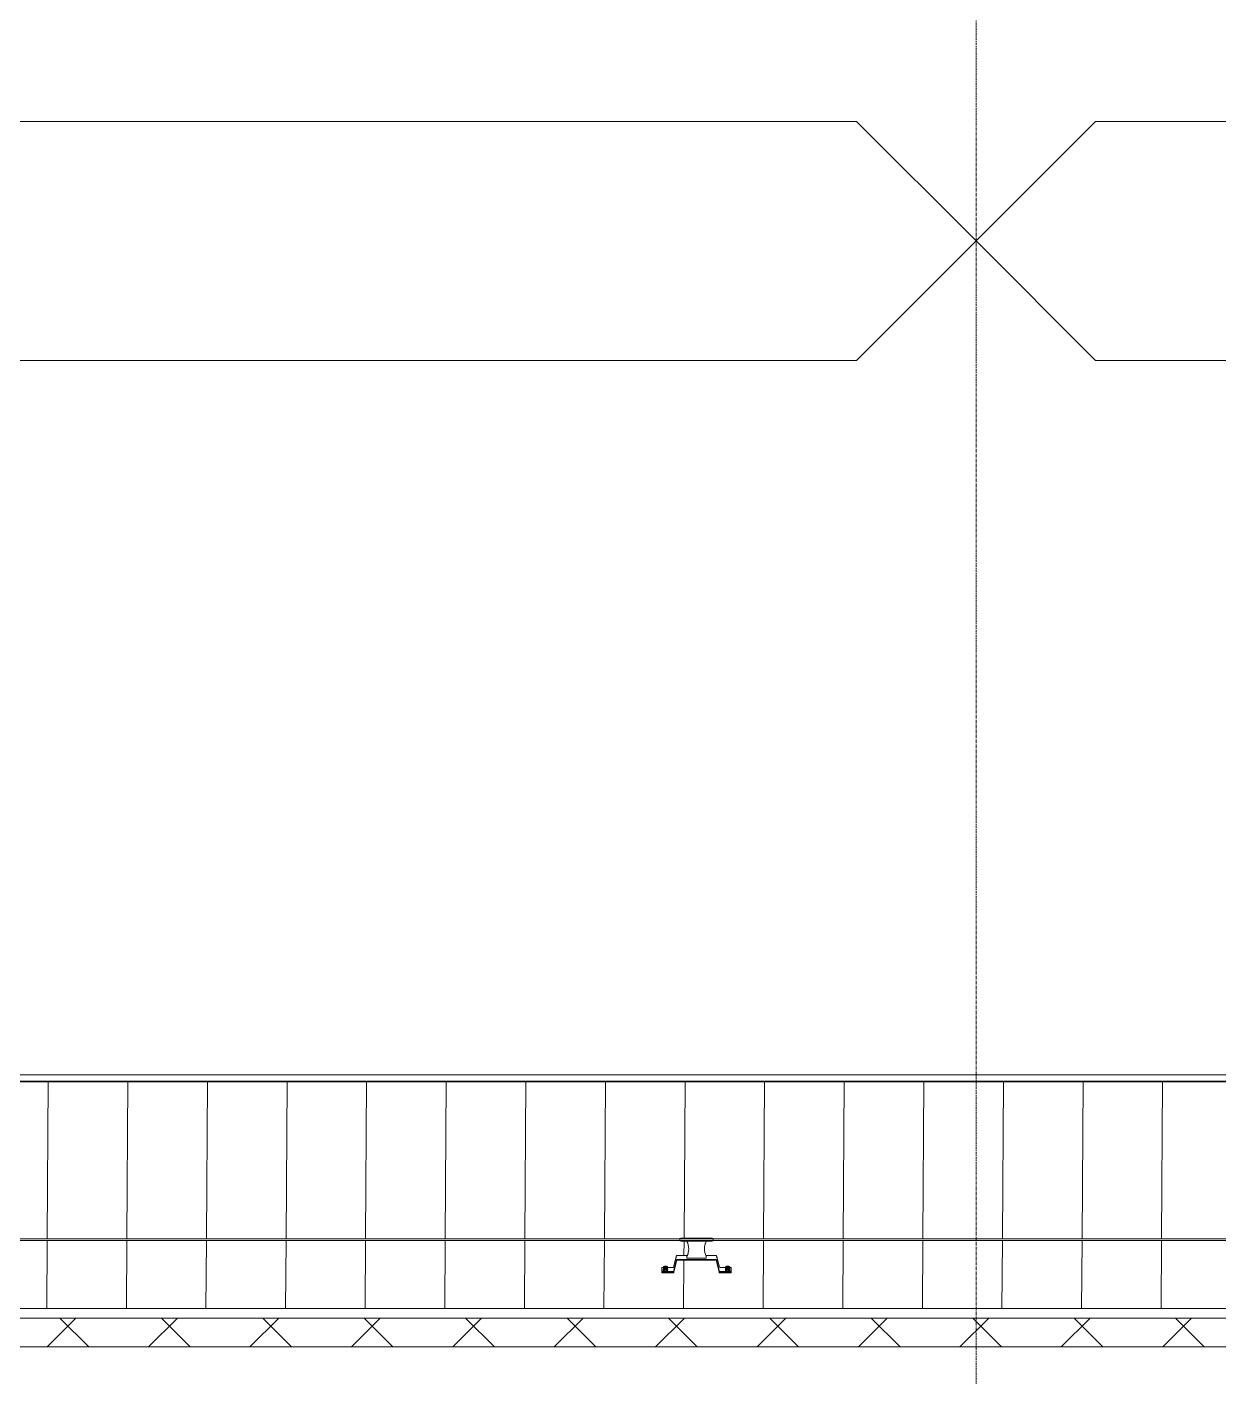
# Model space of a CAD drawing. Header units: millimetres. Extents: x 900982 to 1200730, y -305 to 27743.
# Drawn here: x 966754 to 971740, y 16446 to 22095 of the extents above; entities that cross this region are included whole.
import ezdxf

# ---------------------------------------------------------------- set-up
doc = ezdxf.new("R2010")
doc.units = ezdxf.units.MM
doc.linetypes.add('Grid Line', pattern=[21, 12, -3, 3, -3])
for name, color, linetype, lineweight in [('A-DETL-GENF', 92, 'Continuous', 5), ('A-ROOF', 132, 'Continuous', 5), ('A-ROOF-PATT', 132, 'Continuous', 15), ('Q-SPCQ', 91, 'Continuous', 5), ('S-GRID', 1, 'Continuous', 5)]:
    doc.layers.add(name, color=color, linetype=linetype, lineweight=lineweight)

# ---------------------------------------------------------------- blocks, each defined once
blk = doc.blocks.new('Static Line_Sayfa_Metal Deck_Pan Mount - Up to 15 _ pitch - Max 2 Users-1845519-SECTION - GRIDS 2A')
at = {"layer": 'Q-SPCQ'}
for p, q in [((1010152.4, 17024.9), (917357.6, 17024.9)), ((917357.6, 17016.9), (1010152.4, 17016.9)), ((969488.8, 17027.2), (969484.5, 17026.2)), ((969484.5, 17015.7), (969488.8, 17014.7)), ((969617.9, 17027.4), (969491.1, 17027.4)), ((969491.1, 17014.4), (969617.9, 17014.4)), ((969514.5, 17014.5), (969514.5, 17016.4)), ((969514.5, 17013.3), (969514.5, 17014.5)), ((969594.5, 17014.5), (969514.5, 17014.5)), ((969514.5, 17013.6), (969514.5, 17013.3)), ((969594.5, 17016.4), (969594.5, 17014.5)), ((969594.5, 17014.5), (969594.5, 17013.3)), ((969594.5, 17013.3), (969594.5, 17013.6)), ((969624.5, 17026.2), (969620.2, 17027.2)), ((969620.2, 17014.7), (969624.5, 17015.7)), ((969458.3, 16905.9), (969470.8, 16954.2)), ((969471.7, 16949.8), (969470.7, 16946)), ((969471.7, 16954.9), (969516.2, 16954.9)), ((969514.5, 16951.6), (969514.5, 16951.8)), ((969514.5, 16951.8), (969514.5, 16949.8)), ((969514.5, 16949.6), (969514.5, 16951.6)), ((969592.8, 16954.9), (969637.5, 16954.9)), ((969594.5, 16949.8), (969594.5, 16951.8)), ((969594.5, 16951.8), (969594.5, 16951.6)), ((969594.5, 16951.6), (969594.5, 16949.6)), ((969638.4, 16946.4), (969637.5, 16950.1)), ((969638.5, 16954.2), (969651, 16905.9)), ((969409.5, 16888.6), (969409.6, 16904.3)), ((969419.9, 16897.5), (969415.4, 16896.9)), ((969415.5, 16894.2), (969415.5, 16892.9)), ((969415.5, 16890.3), (969415.5, 16888.9)), ((969415.6, 16905.2), (969415.6, 16903.9)), ((969415.6, 16901.2), (969415.6, 16899.9)), ((969424.6, 16902.3), (969419.7, 16902.1)), ((969419.7, 16902.1), (969419.7, 16901.6)), ((969419.7, 16902.1), (969419.7, 16897.5)), ((969419.7, 16901.6), (969424.6, 16901.3)), ((969419.7, 16901.6), (969419.7, 16897)), ((969419.7, 16896.7), (969424.6, 16896.9)), ((969424.6, 16895.9), (969419.7, 16896.2)), ((969424.6, 16905.1), (969430.6, 16905.1)), ((969429.4, 16902.1), (969424.6, 16902.3)), ((969424.6, 16902.3), (969424.6, 16897.7)), ((969424.6, 16901.3), (969429.4, 16901.6)), ((969424.6, 16896.8), (969424.6, 16901.3)), ((969424.6, 16896.9), (969429.4, 16896.7)), ((969429.4, 16896.2), (969424.6, 16895.9)), ((969433.7, 16896.9), (969429.2, 16897.5)), ((969429.4, 16901.6), (969429.4, 16902.1)), ((969429.4, 16902.1), (969429.4, 16897.5)), ((969429.4, 16901.6), (969429.4, 16897)), ((969432.4, 16905.1), (969457.3, 16905.1)), ((969433.5, 16892.9), (969433.5, 16894.2)), ((969433.5, 16888.9), (969433.5, 16890.3)), ((969433.6, 16903.9), (969433.6, 16905.2)), ((969433.6, 16899.9), (969433.6, 16901.2)), ((969470.7, 16936.8), (969458.2, 16888.4)), ((969459.7, 16886.5), (969472.2, 16934.8)), ((969637.4, 16937.5), (969471.6, 16937.5)), ((969473.2, 16935.5), (969635.9, 16935.5)), ((969514.5, 16943.2), (969594.5, 16943.2)), ((969636.8, 16934.8), (969649.3, 16886.5)), ((969650.9, 16888.4), (969638.4, 16936.8)), ((969651.9, 16905.1), (969676.8, 16905.1)), ((969679.9, 16897.5), (969675.4, 16896.9)), ((969675.5, 16894.2), (969675.5, 16892.9)), ((969675.5, 16890.3), (969675.5, 16888.9)), ((969675.6, 16905.2), (969675.6, 16903.9)), ((969675.6, 16901.2), (969675.6, 16899.9)), ((969678.7, 16905.1), (969684.6, 16905.1)), ((969684.6, 16902.3), (969679.7, 16902.1)), ((969679.7, 16902.1), (969679.7, 16901.6)), ((969679.7, 16902.1), (969679.7, 16897.5)), ((969679.7, 16901.6), (969684.6, 16901.3)), ((969679.7, 16901.6), (969679.7, 16897)), ((969684.6, 16896.9), (969679.7, 16896.7)), ((969689.4, 16902.1), (969684.6, 16902.3)), ((969684.6, 16902.3), (969684.6, 16897.7)), ((969684.6, 16901.3), (969689.4, 16901.6)), ((969684.6, 16896.8), (969684.6, 16901.3)), ((969689.4, 16896.7), (969684.6, 16896.9)), ((969684.6, 16895.9), (969687.6, 16896.1)), ((969693.7, 16896.9), (969689.2, 16897.5)), ((969689.4, 16901.6), (969689.4, 16902.1)), ((969689.4, 16902.1), (969689.4, 16897.5)), ((969689.4, 16901.6), (969689.4, 16897)), ((969693.5, 16892.9), (969693.5, 16894.2)), ((969693.5, 16888.9), (969693.5, 16890.3)), ((969693.6, 16903.9), (969693.6, 16905.2)), ((969693.6, 16899.9), (969693.6, 16901.2)), ((969699.5, 16888.6), (969699.6, 16904.3)), ((969699.6, 16903.1), (969699.6, 16900.1)), ((969409.5, 16888.6), (969409.5, 16886.6)), ((969409.5, 16885.7), (969409.5, 16888.6)), ((969459.5, 16885.7), (969409.5, 16885.7)), ((969409.5, 16885.7), (969409.5, 16882.7)), ((969409.5, 16882.7), (969459.5, 16882.7)), ((969457.2, 16887.7), (969419.5, 16887.7)), ((969419.5, 16885.7), (969458.7, 16885.7)), ((969459.5, 16882.7), (969459.5, 16885.7)), ((969649.5, 16885.7), (969649.5, 16882.7)), ((969699.5, 16885.7), (969649.5, 16885.7)), ((969649.5, 16882.7), (969699.5, 16882.7)), ((969650.3, 16885.7), (969689.5, 16885.7)), ((969689.5, 16887.7), (969651.8, 16887.7)), ((969699.5, 16885.7), (969699.5, 16888.6)), ((969699.5, 16882.7), (969699.5, 16885.7))]:
    blk.add_line(p, q, dxfattribs=at)
at = {"layer": 'Q-SPCQ', "flags": 128}
for points in [[(969488.8, 17027.2), (969489.2, 17027.3), (969489.6, 17027.3), (969490, 17027.4), (969490.4, 17027.4), (969490.8, 17027.4), (969491.1, 17027.4)], [(969491.1, 17014.4), (969490.7, 17014.4), (969490.3, 17014.5), (969489.9, 17014.5), (969489.5, 17014.6), (969489.1, 17014.6), (969488.8, 17014.7)], [(969617.9, 17027.4), (969618.3, 17027.4), (969618.7, 17027.4), (969619.1, 17027.4), (969619.5, 17027.3), (969619.9, 17027.2), (969620.2, 17027.2)], [(969620.2, 17014.7), (969619.9, 17014.6), (969619.5, 17014.6), (969619.1, 17014.5), (969618.7, 17014.5), (969618.3, 17014.4), (969617.9, 17014.4)], [(969415.5, 16894.2), (969415.9, 16895.9), (969416.6, 16897), (969417.2, 16897.5), (969417.7, 16897.8), (969418.1, 16898), (969418.4, 16898.1), (969418.6, 16898.2), (969418.8, 16898.2), (969419, 16898.3), (969419.1, 16898.3), (969419.3, 16898.4), (969419.5, 16898.4), (969419.6, 16898.4), (969419.8, 16898.4), (969419.9, 16898.5), (969420.1, 16898.5), (969420.2, 16898.5), (969420.4, 16898.5), (969420.6, 16898.5), (969420.7, 16898.5), (969420.9, 16898.6), (969421.1, 16898.6), (969421.3, 16898.6), (969421.4, 16898.6), (969421.6, 16898.6), (969421.8, 16898.6), (969422, 16898.6), (969422.2, 16898.6), (969422.4, 16898.6), (969422.6, 16898.6), (969422.8, 16898.7), (969423, 16898.7), (969423.2, 16898.7), (969423.4, 16898.7), (969423.6, 16898.7), (969423.9, 16898.7), (969424.1, 16898.7), (969424.3, 16898.7), (969424.5, 16898.7), (969424.6, 16898.7)], [(969415.5, 16890.3), (969415.9, 16891.9), (969416.6, 16893), (969417.2, 16893.6), (969417.7, 16893.8), (969418, 16894), (969418.3, 16894.1), (969418.6, 16894.2), (969418.8, 16894.3), (969418.9, 16894.3), (969419.1, 16894.3), (969419.3, 16894.4), (969419.4, 16894.4), (969419.6, 16894.4), (969419.7, 16894.5), (969419.9, 16894.5), (969420.1, 16894.5), (969420.2, 16894.5), (969420.4, 16894.5), (969420.5, 16894.5), (969420.7, 16894.6), (969420.9, 16894.6), (969421.1, 16894.6), (969421.2, 16894.6), (969421.4, 16894.6), (969421.6, 16894.6), (969421.8, 16894.6), (969422, 16894.6), (969422.2, 16894.6), (969422.4, 16894.7), (969422.6, 16894.7), (969422.8, 16894.7), (969423, 16894.7), (969423.2, 16894.7), (969423.4, 16894.7), (969423.6, 16894.7), (969423.8, 16894.7), (969424, 16894.7), (969424.3, 16894.7), (969424.5, 16894.7), (969424.5, 16894.7)], [(969415.6, 16905.2), (969416, 16906.9), (969416.7, 16907.9), (969417.3, 16908.5), (969417.8, 16908.8), (969418.1, 16909), (969418.4, 16909.1), (969418.7, 16909.2), (969418.9, 16909.2), (969419, 16909.3), (969419.2, 16909.3), (969419.4, 16909.3), (969419.5, 16909.3), (969419.7, 16909.4), (969419.8, 16909.4), (969420, 16909.4), (969420.1, 16909.4), (969420.3, 16909.5), (969420.5, 16909.5), (969420.6, 16909.5), (969420.8, 16909.5), (969421, 16909.5), (969421.1, 16909.5), (969421.3, 16909.5), (969421.5, 16909.6), (969421.7, 16909.6), (969421.9, 16909.6), (969422.1, 16909.6), (969422.3, 16909.6), (969422.5, 16909.6), (969422.7, 16909.6), (969422.9, 16909.6), (969423.1, 16909.6), (969423.3, 16909.6), (969423.5, 16909.6), (969423.7, 16909.6), (969423.9, 16909.6), (969424.1, 16909.6), (969424.3, 16909.6), (969424.6, 16909.6), (969424.6, 16909.6)], [(969415.6, 16901.2), (969416, 16902.9), (969416.7, 16904), (969417.3, 16904.5), (969417.8, 16904.8), (969418.1, 16905), (969418.4, 16905.1), (969418.6, 16905.2), (969418.8, 16905.2), (969419, 16905.3), (969419.2, 16905.3), (969419.3, 16905.3), (969419.5, 16905.4), (969419.7, 16905.4), (969419.8, 16905.4), (969420, 16905.4), (969420.1, 16905.4), (969420.3, 16905.5), (969420.4, 16905.5), (969420.6, 16905.5), (969420.8, 16905.5), (969420.9, 16905.5), (969421.1, 16905.5), (969421.3, 16905.6), (969421.5, 16905.6), (969421.7, 16905.6), (969421.9, 16905.6), (969422.1, 16905.6), (969422.2, 16905.6), (969422.4, 16905.6), (969422.6, 16905.6), (969422.8, 16905.6), (969423.1, 16905.6), (969423.3, 16905.6), (969423.5, 16905.6), (969423.7, 16905.6), (969423.9, 16905.6), (969424.1, 16905.7), (969424.3, 16905.7), (969424.5, 16905.7), (969424.6, 16905.7)], [(969433.5, 16890.3), (969433.2, 16891.9), (969432.4, 16893), (969431.8, 16893.6), (969431.4, 16893.8), (969431, 16894), (969430.7, 16894.1), (969430.5, 16894.2), (969430.3, 16894.3), (969430.1, 16894.3), (969429.9, 16894.3), (969429.8, 16894.4), (969429.6, 16894.4), (969429.5, 16894.4), (969429.3, 16894.5), (969429.1, 16894.5), (969429, 16894.5), (969428.8, 16894.5), (969428.7, 16894.5), (969428.5, 16894.5), (969428.3, 16894.6), (969428.2, 16894.6), (969428, 16894.6), (969427.8, 16894.6), (969427.6, 16894.6), (969427.4, 16894.6), (969427.3, 16894.6), (969427.1, 16894.6), (969426.9, 16894.6), (969426.7, 16894.7), (969426.5, 16894.7), (969426.3, 16894.7), (969426.1, 16894.7), (969425.9, 16894.7), (969425.6, 16894.7), (969425.4, 16894.7), (969425.2, 16894.7), (969425, 16894.7), (969424.8, 16894.7), (969424.6, 16894.7), (969424.5, 16894.7)], [(969433.6, 16905.2), (969433.2, 16906.9), (969432.5, 16907.9), (969431.9, 16908.5), (969431.4, 16908.8), (969431.1, 16909), (969430.8, 16909.1), (969430.6, 16909.2), (969430.4, 16909.2), (969430.2, 16909.3), (969430, 16909.3), (969429.9, 16909.3), (969429.7, 16909.3), (969429.6, 16909.4), (969429.4, 16909.4), (969429.2, 16909.4), (969429.1, 16909.4), (969428.9, 16909.5), (969428.8, 16909.5), (969428.6, 16909.5), (969428.4, 16909.5), (969428.3, 16909.5), (969428.1, 16909.5), (969427.9, 16909.5), (969427.7, 16909.6), (969427.5, 16909.6), (969427.3, 16909.6), (969427.2, 16909.6), (969427, 16909.6), (969426.8, 16909.6), (969426.6, 16909.6), (969426.4, 16909.6), (969426.2, 16909.6), (969425.9, 16909.6), (969425.7, 16909.6), (969425.5, 16909.6), (969425.3, 16909.6), (969425.1, 16909.6), (969424.9, 16909.6), (969424.7, 16909.6), (969424.6, 16909.6)], [(969433.6, 16901.2), (969433.2, 16902.9), (969432.5, 16904), (969431.9, 16904.5), (969431.4, 16904.8), (969431.1, 16905), (969430.8, 16905.1), (969430.6, 16905.2), (969430.3, 16905.2), (969430.2, 16905.3), (969430, 16905.3), (969429.8, 16905.3), (969429.7, 16905.4), (969429.5, 16905.4), (969429.4, 16905.4), (969429.2, 16905.4), (969429.1, 16905.4), (969428.9, 16905.5), (969428.7, 16905.5), (969428.6, 16905.5), (969428.4, 16905.5), (969428.2, 16905.5), (969428.1, 16905.5), (969427.9, 16905.6), (969427.7, 16905.6), (969427.5, 16905.6), (969427.3, 16905.6), (969427.1, 16905.6), (969426.9, 16905.6), (969426.7, 16905.6), (969426.5, 16905.6), (969426.3, 16905.6), (969426.1, 16905.6), (969425.9, 16905.6), (969425.7, 16905.6), (969425.5, 16905.6), (969425.3, 16905.6), (969425.1, 16905.7), (969424.9, 16905.7), (969424.6, 16905.7), (969424.6, 16905.7)], [(969433.5, 16894.2), (969433.2, 16895.9), (969432.5, 16897), (969431.9, 16897.5), (969431.4, 16897.8), (969431, 16898), (969430.7, 16898.1), (969430.5, 16898.2), (969430.3, 16898.2), (969430.1, 16898.3), (969430, 16898.3), (969429.8, 16898.4), (969429.6, 16898.4), (969429.5, 16898.4), (969429.3, 16898.4), (969429.2, 16898.5), (969429, 16898.5), (969428.9, 16898.5), (969428.7, 16898.5), (969428.5, 16898.5), (969428.4, 16898.5), (969428.2, 16898.6), (969428, 16898.6), (969427.8, 16898.6), (969427.7, 16898.6), (969427.5, 16898.6), (969427.3, 16898.6), (969427.1, 16898.6), (969426.9, 16898.6), (969426.7, 16898.6), (969426.5, 16898.6), (969426.3, 16898.7), (969426.1, 16898.7), (969425.9, 16898.7), (969425.7, 16898.7), (969425.5, 16898.7), (969425.2, 16898.7), (969425, 16898.7), (969424.8, 16898.7), (969424.6, 16898.7), (969424.6, 16898.7)], [(969675.5, 16894.2), (969675.9, 16895.9), (969676.6, 16897), (969677.2, 16897.5), (969677.7, 16897.8), (969678.1, 16898), (969678.4, 16898.1), (969678.6, 16898.2), (969678.8, 16898.2), (969679, 16898.3), (969679.1, 16898.3), (969679.3, 16898.4), (969679.5, 16898.4), (969679.6, 16898.4), (969679.8, 16898.4), (969679.9, 16898.5), (969680.1, 16898.5), (969680.2, 16898.5), (969680.4, 16898.5), (969680.6, 16898.5), (969680.7, 16898.5), (969680.9, 16898.6), (969681.1, 16898.6), (969681.3, 16898.6), (969681.4, 16898.6), (969681.6, 16898.6), (969681.8, 16898.6), (969682, 16898.6), (969682.2, 16898.6), (969682.4, 16898.6), (969682.6, 16898.6), (969682.8, 16898.7), (969683, 16898.7), (969683.2, 16898.7), (969683.4, 16898.7), (969683.6, 16898.7), (969683.9, 16898.7), (969684.1, 16898.7), (969684.3, 16898.7), (969684.5, 16898.7), (969684.6, 16898.7)], [(969675.5, 16890.3), (969675.9, 16891.9), (969676.6, 16893), (969677.2, 16893.6), (969677.7, 16893.8), (969678, 16894), (969678.3, 16894.1), (969678.6, 16894.2), (969678.8, 16894.3), (969678.9, 16894.3), (969679.1, 16894.3), (969679.3, 16894.4), (969679.4, 16894.4), (969679.6, 16894.4), (969679.7, 16894.5), (969679.9, 16894.5), (969680.1, 16894.5), (969680.2, 16894.5), (969680.4, 16894.5), (969680.5, 16894.5), (969680.7, 16894.6), (969680.9, 16894.6), (969681.1, 16894.6), (969681.2, 16894.6), (969681.4, 16894.6), (969681.6, 16894.6), (969681.8, 16894.6), (969682, 16894.6), (969682.2, 16894.6), (969682.4, 16894.7), (969682.6, 16894.7), (969682.8, 16894.7), (969683, 16894.7), (969683.2, 16894.7), (969683.4, 16894.7), (969683.6, 16894.7), (969683.8, 16894.7), (969684, 16894.7), (969684.3, 16894.7), (969684.5, 16894.7), (969684.5, 16894.7)], [(969675.6, 16905.2), (969676, 16906.9), (969676.7, 16907.9), (969677.3, 16908.5), (969677.8, 16908.8), (969678.1, 16909), (969678.4, 16909.1), (969678.7, 16909.2), (969678.9, 16909.2), (969679, 16909.3), (969679.2, 16909.3), (969679.4, 16909.3), (969679.5, 16909.3), (969679.7, 16909.4), (969679.8, 16909.4), (969680, 16909.4), (969680.1, 16909.4), (969680.3, 16909.5), (969680.5, 16909.5), (969680.6, 16909.5), (969680.8, 16909.5), (969681, 16909.5), (969681.1, 16909.5), (969681.3, 16909.5), (969681.5, 16909.6), (969681.7, 16909.6), (969681.9, 16909.6), (969682.1, 16909.6), (969682.3, 16909.6), (969682.5, 16909.6), (969682.7, 16909.6), (969682.9, 16909.6), (969683.1, 16909.6), (969683.3, 16909.6), (969683.5, 16909.6), (969683.7, 16909.6), (969683.9, 16909.6), (969684.1, 16909.6), (969684.3, 16909.6), (969684.6, 16909.6), (969684.6, 16909.6)], [(969675.6, 16901.2), (969676, 16902.9), (969676.7, 16904), (969677.3, 16904.5), (969677.8, 16904.8), (969678.1, 16905), (969678.4, 16905.1), (969678.6, 16905.2), (969678.8, 16905.2), (969679, 16905.3), (969679.2, 16905.3), (969679.3, 16905.3), (969679.5, 16905.4), (969679.7, 16905.4), (969679.8, 16905.4), (969680, 16905.4), (969680.1, 16905.4), (969680.3, 16905.5), (969680.4, 16905.5), (969680.6, 16905.5), (969680.8, 16905.5), (969680.9, 16905.5), (969681.1, 16905.5), (969681.3, 16905.6), (969681.5, 16905.6), (969681.7, 16905.6), (969681.9, 16905.6), (969682.1, 16905.6), (969682.2, 16905.6), (969682.4, 16905.6), (969682.6, 16905.6), (969682.8, 16905.6), (969683.1, 16905.6), (969683.3, 16905.6), (969683.5, 16905.6), (969683.7, 16905.6), (969683.9, 16905.6), (969684.1, 16905.7), (969684.3, 16905.7), (969684.5, 16905.7), (969684.6, 16905.7)], [(969693.5, 16890.3), (969693.2, 16891.9), (969692.4, 16893), (969691.8, 16893.6), (969691.4, 16893.8), (969691, 16894), (969690.7, 16894.1), (969690.5, 16894.2), (969690.3, 16894.3), (969690.1, 16894.3), (969689.9, 16894.3), (969689.8, 16894.4), (969689.6, 16894.4), (969689.5, 16894.4), (969689.3, 16894.5), (969689.1, 16894.5), (969689, 16894.5), (969688.8, 16894.5), (969688.7, 16894.5), (969688.5, 16894.5), (969688.3, 16894.6), (969688.2, 16894.6), (969688, 16894.6), (969687.8, 16894.6), (969687.6, 16894.6), (969687.4, 16894.6), (969687.3, 16894.6), (969687.1, 16894.6), (969686.9, 16894.6), (969686.7, 16894.7), (969686.5, 16894.7), (969686.3, 16894.7), (969686.1, 16894.7), (969685.9, 16894.7), (969685.6, 16894.7), (969685.4, 16894.7), (969685.2, 16894.7), (969685, 16894.7), (969684.8, 16894.7), (969684.6, 16894.7), (969684.5, 16894.7)], [(969693.6, 16905.2), (969693.2, 16906.9), (969692.5, 16907.9), (969691.9, 16908.5), (969691.4, 16908.8), (969691.1, 16909), (969690.8, 16909.1), (969690.6, 16909.2), (969690.4, 16909.2), (969690.2, 16909.3), (969690, 16909.3), (969689.9, 16909.3), (969689.7, 16909.3), (969689.6, 16909.4), (969689.4, 16909.4), (969689.2, 16909.4), (969689.1, 16909.4), (969688.9, 16909.5), (969688.8, 16909.5), (969688.6, 16909.5), (969688.4, 16909.5), (969688.3, 16909.5), (969688.1, 16909.5), (969687.9, 16909.5), (969687.7, 16909.6), (969687.5, 16909.6), (969687.3, 16909.6), (969687.2, 16909.6), (969687, 16909.6), (969686.8, 16909.6), (969686.6, 16909.6), (969686.4, 16909.6), (969686.2, 16909.6), (969685.9, 16909.6), (969685.7, 16909.6), (969685.5, 16909.6), (969685.3, 16909.6), (969685.1, 16909.6), (969684.9, 16909.6), (969684.7, 16909.6), (969684.6, 16909.6)], [(969693.6, 16901.2), (969693.2, 16902.9), (969692.5, 16904), (969691.9, 16904.5), (969691.4, 16904.8), (969691.1, 16905), (969690.8, 16905.1), (969690.6, 16905.2), (969690.3, 16905.2), (969690.2, 16905.3), (969690, 16905.3), (969689.8, 16905.3), (969689.7, 16905.4), (969689.5, 16905.4), (969689.4, 16905.4), (969689.2, 16905.4), (969689.1, 16905.4), (969688.9, 16905.5), (969688.7, 16905.5), (969688.6, 16905.5), (969688.4, 16905.5), (969688.2, 16905.5), (969688.1, 16905.5), (969687.9, 16905.6), (969687.7, 16905.6), (969687.5, 16905.6), (969687.3, 16905.6), (969687.1, 16905.6), (969686.9, 16905.6), (969686.7, 16905.6), (969686.5, 16905.6), (969686.3, 16905.6), (969686.1, 16905.6), (969685.9, 16905.6), (969685.7, 16905.6), (969685.5, 16905.6), (969685.3, 16905.6), (969685.1, 16905.7), (969684.9, 16905.7), (969684.6, 16905.7), (969684.6, 16905.7)], [(969693.5, 16894.2), (969693.2, 16895.9), (969692.5, 16897), (969691.9, 16897.5), (969691.4, 16897.8), (969691, 16898), (969690.7, 16898.1), (969690.5, 16898.2), (969690.3, 16898.2), (969690.1, 16898.3), (969690, 16898.3), (969689.8, 16898.4), (969689.6, 16898.4), (969689.5, 16898.4), (969689.3, 16898.4), (969689.2, 16898.5), (969689, 16898.5), (969688.9, 16898.5), (969688.7, 16898.5), (969688.5, 16898.5), (969688.4, 16898.5), (969688.2, 16898.6), (969688, 16898.6), (969687.8, 16898.6), (969687.7, 16898.6), (969687.5, 16898.6), (969687.3, 16898.6), (969687.1, 16898.6), (969686.9, 16898.6), (969686.7, 16898.6), (969686.5, 16898.6), (969686.3, 16898.7), (969686.1, 16898.7), (969685.9, 16898.7), (969685.7, 16898.7), (969685.5, 16898.7), (969685.2, 16898.7), (969685, 16898.7), (969684.8, 16898.7), (969684.6, 16898.7), (969684.6, 16898.7)]]:
    blk.add_lwpolyline(points, dxfattribs=at)
at = {"layer": 'Q-SPCQ'}
for centre, major_axis, ratio, start_param, end_param in [((969484.5, 17020.9), (0, 5.22), 0.000553, 0.087266, 1.006623), ((969484.5, 17020.9), (0, 5.22), 0.000553, 1.160499, 3.141462), ((969484.5, 17020.9), (0, 5.22), 0.000553, 3.141593, 3.228859), ((969451.8, 16982.7), (-70, 0.4), 0.996195, 3.429686, 3.60672), ((969451.8, 16982.5), (-70, 0.4), 0.996195, 2.689154, 3.60672), ((969657.3, 16982.5), (-70, 0.4), 0.996195, 5.830747, 6.748313), ((969657.3, 16982.7), (-70, 0.4), 0.996195, 5.830747, 6.009742), ((969624.5, 17020.9), (0, 5.22), 0.000553, 0.087266, 1.006623), ((969624.5, 17020.9), (0, 5.22), 0.000553, 1.160767, 3.141593), ((969624.5, 17020.9), (0, 5.22), 0.000553, 3.141723, 3.228859), ((969471.7, 16953.9), (-1, 0.006), 0.996195, 4.938506, 6.037371), ((969451.8, 16982.7), (-70, 0.4), 0.996195, 2.689154, 2.918546), ((969514.5, 16950.2), (0, 7), 0.000553, 1.658063, 3.228859), ((969657.3, 16982.7), (-70, 0.4), 0.996195, 0.235736, 0.465127), ((969594.5, 16950.2), (0, 7), 0.000553, 1.658063, 3.228859), ((969637.5, 16953.9), (-1, 0.006), 0.996195, 3.400097, 4.718734), ((969419.6, 16904.3), (10, 0), 0.087156, 2.09384, 3.141038), ((969424.6, 16896.4), (11, 0), 0.087156, 1.570241, 3.664636), ((969424.5, 16888.9), (9, 0), 0.087156, 1.915454, 4.711834), ((969424.6, 16899.9), (9, 0), 0.087156, 1.915454, 4.711834), ((969424.5, 16892.9), (9, 0), 0.087156, 1.570241, 3.664636), ((969424.6, 16903.9), (9, 0), 0.087156, 1.915454, 3.664636), ((969424.5, 16888.9), (9, 0), 0.087156, 4.711834, 7.509336), ((969424.6, 16903.9), (9, 0), 0.087156, 5.759031, 7.853427), ((969424.6, 16903.9), (9, 0), 0.087156, 4.711834, 5.576632), ((969424.6, 16899.9), (9, 0), 0.087156, 4.711834, 7.853427), ((969424.6, 16896.4), (11, 0), 0.087156, 5.569604, 7.853427), ((969424.5, 16892.9), (9, 0), 0.087156, 5.771949, 7.853427), ((969457.3, 16906.1), (-1, 0.006), 0.996195, 1.577141, 2.895778), ((969471.6, 16936.5), (-1, 0.006), 0.996195, 4.718734, 6.03737), ((969473.2, 16934.5), (-1, 0.006), 0.996195, 4.718734, 6.03737), ((969635.9, 16934.5), (-1, 0.006), 0.996195, 3.400097, 4.718734), ((969637.4, 16936.5), (-1, 0.006), 0.996195, 3.400097, 4.498961), ((969651.9, 16906.1), (-1, 0.006), 0.996195, 0.258504, 1.577141), ((969684.6, 16896.4), (11, 0), 0.087156, 1.570241, 3.664636), ((969684.5, 16888.9), (9, 0), 0.087156, 1.915454, 4.711834), ((969684.6, 16903.9), (9, 0), 0.087156, 1.571576, 3.664636), ((969684.5, 16892.9), (9, 0), 0.087156, 1.915454, 3.664636), ((969684.6, 16899.9), (9, 0), 0.087156, 1.570241, 4.711834), ((969684.6, 16903.9), (9, 0), 0.087156, 3.838502, 4.711834), ((969684.5, 16892.9), (9, 0), 0.087156, 4.711834, 5.576632), ((969684.5, 16888.9), (9, 0), 0.087156, 4.711834, 7.853427), ((969684.6, 16903.9), (9, 0), 0.087156, 4.711834, 5.576632), ((969684.6, 16899.9), (9, 0), 0.087156, 4.711834, 7.853427), ((969684.6, 16896.4), (11, 0), 0.087156, 5.759031, 7.853427), ((969684.5, 16892.9), (9, 0), 0.087156, 5.759031, 7.853427), ((969684.6, 16903.9), (9, 0), 0.087156, 5.759031, 7.451785), ((969689.6, 16904.3), (10, 0), 0.087156, 0, 1.046642), ((969419.5, 16888.6), (10, 0), 0.087156, 3.141593, 4.711834), ((969419.5, 16886.6), (10, 0), 0.087156, 3.141593, 4.711834), ((969457.2, 16888.7), (-1, 0.006), 0.996195, 1.577141, 2.895778), ((969458.7, 16886.7), (-1, 0.006), 0.996195, 1.577141, 2.895778), ((969650.3, 16886.7), (-1, 0.006), 0.996195, 0.258504, 1.577141), ((969651.8, 16888.7), (-1, 0.006), 0.996195, 0.258504, 1.577141), ((969689.5, 16888.6), (10, 0), 0.087156, 4.711834, 6.28263), ((969689.5, 16886.6), (10, 0), 0.087156, 4.711834, 6.28263)]:
    blk.add_ellipse(centre, major_axis=major_axis, ratio=ratio, start_param=start_param, end_param=end_param, dxfattribs=at)
for points in [[(969424.6, 16897.7), (969423.8, 16897.8), (969422.2, 16897.8), (969420.5, 16897.6), (969419.7, 16897.5)], [(969419.7, 16897.5), (969419.7, 16897.5), (969419.7, 16897.4), (969419.7, 16897.2), (969419.7, 16897)], [(969419.7, 16897), (969420.5, 16897.1), (969422.1, 16897.1), (969423.8, 16896.9), (969424.6, 16896.8)], [(969429.4, 16897.5), (969428.6, 16897.6), (969427, 16897.8), (969425.4, 16897.8), (969424.6, 16897.7)], [(969424.6, 16896.8), (969425.4, 16896.9), (969427, 16897.1), (969428.6, 16897.1), (969429.4, 16897)], [(969429.4, 16897), (969429.4, 16897.2), (969429.4, 16897.4), (969429.4, 16897.5), (969429.4, 16897.5)], [(969679.7, 16897.5), (969680.5, 16897.6), (969682.2, 16897.8), (969683.8, 16897.8), (969684.6, 16897.7)], [(969679.7, 16897), (969679.7, 16897.2), (969679.7, 16897.4), (969679.7, 16897.5), (969679.7, 16897.5)], [(969684.6, 16896.8), (969683.8, 16896.9), (969682.1, 16897.1), (969680.5, 16897.1), (969679.7, 16897)], [(969684.6, 16897.7), (969685.4, 16897.8), (969687, 16897.8), (969688.6, 16897.6), (969689.4, 16897.5)], [(969689.4, 16897), (969688.6, 16897.1), (969687, 16897.1), (969685.4, 16896.9), (969684.6, 16896.8)], [(969689.4, 16897.5), (969689.4, 16897.5), (969689.4, 16897.4), (969689.4, 16897.2), (969689.4, 16897)]]:
    blk.add_open_spline(points, degree=3, dxfattribs=at)
blk = doc.blocks.new('Ridge Capping - Ridge Capping-1882401-SECTION - GRIDS 2A')
at = {"layer": 'A-ROOF'}
for p, q in [((910524.4, 17684.7), (1021760.8, 17684.7)), ((910524.4, 17681), (1021760.8, 17681)), ((1021760.8, 17710.8), (910524.5, 17710.9))]:
    blk.add_line(p, q, dxfattribs=at)
blk = doc.blocks.new('Dimension - Grids _2D_ - 1-200-1905052-SECTION - GRIDS 2A')
at = {"layer": 'A-DETL-GENF'}
for p, q in [((961224.1, 21700), (960724.1, 21200)), ((960724.1, 21200), (961224.1, 21700)), ((970224.1, 21700), (961224.1, 21700)), ((961224.1, 21700), (970224.1, 21700)), ((970724.1, 21200), (970224.1, 21700)), ((970724.1, 21200), (970224.1, 21700)), ((960724.1, 21200), (961224.1, 20700)), ((960724.1, 21200), (961224.1, 20700)), ((970224.1, 20700), (970724.1, 21200)), ((970724.1, 21200), (970224.1, 20700)), ((961224.1, 20700), (970224.1, 20700)), ((961224.1, 20700), (970224.1, 20700))]:
    blk.add_line(p, q, dxfattribs=at)
blk = doc.blocks.new('Dimension - Grids _2D_ - 1-200-1905187-SECTION - GRIDS 2A')
at = {"layer": 'A-DETL-GENF'}
for p, q in [((971224.1, 21700), (970724.1, 21200)), ((970724.1, 21200), (971224.1, 21700)), ((980624.1, 21700), (971224.1, 21700)), ((971224.1, 21700), (980624.1, 21700)), ((981124.1, 21200), (980624.1, 21700)), ((981124.1, 21200), (980624.1, 21700)), ((970724.1, 21200), (971224.1, 20700)), ((970724.1, 21200), (971224.1, 20700)), ((980624.1, 20700), (981124.1, 21200)), ((981124.1, 21200), (980624.1, 20700)), ((971224.1, 20700), (980624.1, 20700)), ((971224.1, 20700), (980624.1, 20700))]:
    blk.add_line(p, q, dxfattribs=at)

msp = doc.modelspace()

# ---------------------------------------------------------------- hatches: boundary and pattern name
at = {"layer": 'A-ROOF-PATT', "lineweight": 5}
h = msp.add_hatch(dxfattribs=at)
h.set_pattern_fill('FP_3', color=256, style=0, pattern_type=2)
h.set_pattern_definition([(89.638, (-19.27, 413459.42), (-332.99965, -0.00109), [])])
h.paths.add_polyline_path([(1013396.2, 17006.6), (1013396.2, 17007.8), (1013387.2, 17007.8)])
h.paths.add_polyline_path([(1013258.7, 17008.2), (1013258.7, 17006.7), (1013256, 17007.9)])
h.paths.add_polyline_path([(914851.3, 17009), (914851.3, 17010.2), (914842.3, 17010.1)])
h.paths.add_polyline_path([(914713.8, 17009.7), (914713.8, 17008.2), (914710.3, 17009.3)])
h.paths.add_polyline_path([(913942.5, 17006.1), (913942.5, 17007.4), (913932.6, 17007.3)])
h.paths.add_polyline_path([(911611.8, 17018.4), (911608.4, 17009.3), (911607.4, 17019.2), (911610.3, 17018.7)])
h.paths.add_polyline_path([(911615.8, 17016.6), (911610.4, 17009), (911613, 17017.9)])
h.paths.add_polyline_path([(911619.2, 17013.8), (911613.8, 17011.7), (911615.8, 17016.6)])
h.paths.add_polyline_path([(913561.9, 17011.2), (913561.9, 17012.3), (913564.6, 17011.4)])
h.paths.add_polyline_path([(915661.9, 17018.2), (915661.9, 17019.3), (915667.1, 17018.5)])
h.paths.add_polyline_path([(916201.2, 17020), (916211.3, 17021.1), (916206.5, 17020.3)])
h.paths.add_polyline_path([(916649.4, 17021.6), (916649.4, 17022.5), (916653, 17021.7)])
h.paths.add_polyline_path([(1012106.7, 17017.2), (1012106.7, 17018.4), (1012108.3, 17017.3)])
h.paths.add_polyline_path([(1014206.8, 17010.5), (1014206.8, 17011.6), (1014210.6, 17010.7)])
h.paths.add_polyline_path([(1014746.1, 17008.7), (1014756.2, 17009.8), (1014750, 17008.9)])
h.paths.add_polyline_path([(1015890.8, 17013.8), (1015899.7, 17005.4), (1015898.2, 17003.2), (1015903.5, 17000.6), (1015899.7, 16998.4), (1015898.2, 16996.5), (1015903.5, 16994.3), (1015908.8, 16996.5), (1015911, 17001.8), (1015910, 17015.7), (1015905.4, 17009.3), (1015903.5, 17009.3), (1015901.5, 17009), (1015899.2, 17009), (1015898.2, 17007.1), (1015894.2, 17010.7)])
h.paths.add_polyline_path([(1016226.9, 16735), (1016226.9, 16878.7), (1016096.9, 16878.7), (1016096.9, 16881.7), (1015965, 16881.7), (1015965, 16878.7), (1015936.8, 16878.7), (1015936.8, 16881.7), (1015804.9, 16881.7), (1015804.9, 16878.7), (1015674.9, 16878.7), (1015675, 16952.5), (1015886, 16953.7), (1015885.4, 16999.3), (1015821.4, 16998.6), (1015631, 16999.3), (1015403.7, 17000), (1015373, 16999.8), (1014892.4, 17001.6), (1014802.5, 17001.7), (1013948.7, 17005.5), (1013881.3, 17005.1), (1013836.3, 17004.9), (1013289.4, 17007.3), (1013287.9, 17007.9), (1013227.2, 17007.3), (1013139.8, 17007.7), (1013078.6, 17007.3), (1010221.4, 17017), (1010221.4, 17015.7), (1010191.4, 17014.5), (1010186, 16998.3), (1010184.2, 16982.5), (1010186, 16966.6), (1010191.4, 16954.9), (1010234.4, 16954.9), (1010232.7, 16935.5), (1010068.5, 16937.5), (1010068.6, 16954.9), (1010113.1, 16954.9), (1010116.8, 16966.6), (1010118.6, 16982.5), (1010116.8, 16998.3), (1010111.4, 17014.5), (1010081.4, 17015.7), (1010081.4, 17017), (1004415.3, 17015.7), (1004415.3, 17014.5), (1004391.8, 17014.5), (1004386.4, 16998.3), (1004384.6, 16982.5), (1004386.5, 16966.6), (1004391.9, 16954.9), (1004434.8, 16954.9), (1004433.2, 16935.5), (1004268.9, 16937.5), (1004269, 16954.9), (1004313.6, 16954.9), (1004317.3, 16966.6), (1004319.1, 16982.5), (1004317.3, 16998.3), (1004311.9, 17014.5), (1004281.9, 17015.7), (1004281.9, 17017), (998615.7, 17015.7), (998615.7, 17014.5), (998592.3, 17014.5), (998586.9, 16998.3), (998585.1, 16982.5), (998586.9, 16966.6), (998592.3, 16954.9), (998635.3, 16954.9), (998633.6, 16935.5), (998469.4, 16937.5), (998469.5, 16954.9), (998514, 16954.9), (998517.7, 16966.6), (998519.5, 16982.5), (998517.7, 16998.3), (998512.3, 17014.5), (998482.3, 17015.7), (998482.3, 17017), (992816.2, 17015.7), (992816.2, 17014.5), (992792.7, 17014.5), (992787.3, 16998.3), (992785.5, 16982.5), (992787.3, 16966.6), (992792.8, 16954.9), (992835.7, 16954.9), (992834.1, 16935.5), (992669.8, 16937.5), (992669.9, 16954.9), (992714.5, 16954.9), (992718.2, 16966.6), (992720, 16982.5), (992718.2, 16998.3), (992712.8, 17014.5), (992682.7, 17015.7), (992682.7, 17017), (987016.6, 17015.7), (987016.6, 17014.5), (986993.2, 17014.5), (986987.8, 16998.3), (986986, 16982.5), (986987.8, 16966.6), (986993.2, 16954.9), (987036.2, 16954.9), (987034.5, 16935.5), (986870.3, 16937.5), (986870.4, 16954.9), (986914.9, 16954.9), (986918.6, 16966.6), (986920.4, 16982.5), (986916.4, 17005), (986913.2, 17014.5), (986883.2, 17015.7), (986883.2, 17017), (981217.1, 17015.7), (981217.1, 17014.5), (981193.6, 17014.5), (981188.2, 16998.3), (981186.4, 16982.5), (981188.2, 16966.6), (981193.6, 16954.9), (981236.6, 16954.9), (981235, 16935.5), (981070.7, 16937.5), (981070.8, 16954.9), (981115.4, 16954.9), (981119.1, 16966.6), (981120.9, 16982.5), (981119.1, 16998.3), (981113.6, 17014.5), (981083.6, 17015.7), (981083.6, 17017), (975417.5, 17015.7), (975417.5, 17014.5), (975394.1, 17014.5), (975388.7, 16998.3), (975386.9, 16982.5), (975388.7, 16966.6), (975394.1, 16954.9), (975437.1, 16954.9), (975435.4, 16935.5), (975271.2, 16937.5), (975271.3, 16954.9), (975315.8, 16954.9), (975319.5, 16966.6), (975321.3, 16982.5), (975319.5, 16998.3), (975314.1, 17014.5), (975284.1, 17015.7), (975284.1, 17017), (969617.9, 17015.7), (969617.9, 17014.5), (969594.5, 17014.5), (969589.1, 16998.3), (969587.3, 16982.5), (969589.1, 16966.6), (969594.5, 16954.9), (969637.5, 16954.9), (969635.9, 16935.5), (969471.6, 16937.5), (969471.7, 16954.9), (969516.2, 16954.9), (969519.9, 16966.6), (969521.8, 16982.5), (969519.9, 16998.3), (969514.5, 17014.5), (969484.5, 17015.7), (969484.5, 17017), (963818.4, 17015.7), (963817.1, 17014.5), (963795, 17014.5), (963789.6, 16998.3), (963787.8, 16982.5), (963789.6, 16966.6), (963795, 16954.9), (963838, 16954.9), (963836.3, 16935.5), (963672.1, 16937.5), (963672.2, 16954.9), (963716.7, 16954.9), (963720.4, 16966.6), (963722.2, 16982.5), (963720.4, 16998.3), (963715, 17014.5), (963685, 17015.7), (963685, 17017), (958018.8, 17015.7), (958018.8, 17014.5), (957995.4, 17014.5), (957990, 16998.3), (957988.2, 16982.5), (957990, 16966.6), (957995.4, 16954.9), (958038.4, 16954.9), (958036.8, 16935.5), (957872.5, 16937.5), (957872.6, 16954.9), (957917.1, 16954.9), (957920.8, 16966.6), (957922.7, 16982.5), (957920.8, 16998.3), (957915.4, 17014.5), (957885.4, 17015.7), (957885.4, 17017), (952219.3, 17015.7), (952219.3, 17014.5), (952195.9, 17014.5), (952190.5, 16998.3), (952188.6, 16982.5), (952190.5, 16966.6), (952195.9, 16954.9), (952238.9, 16954.9), (952237.2, 16935.5), (952073, 16937.5), (952073.1, 16954.9), (952117.6, 16954.9), (952121.3, 16966.6), (952123.1, 16982.5), (952121.3, 16998.3), (952115.9, 17014.5), (952085.9, 17015.7), (952085.9, 17017), (946419.7, 17015.7), (946419.7, 17014.5), (946396.3, 17014.5), (946390.9, 16998.3), (946389.1, 16982.5), (946390.9, 16966.6), (946396.3, 16954.9), (946439.3, 16954.9), (946437.6, 16935.5), (946273.4, 16937.5), (946273.5, 16954.9), (946318, 16954.9), (946321.7, 16966.6), (946323.6, 16982.5), (946321.7, 16998.3), (946316.3, 17014.5), (946286.3, 17015.7), (946286.3, 17017), (940620.2, 17015.7), (940620.2, 17014.5), (940596.8, 17014.5), (940590.1, 16987.5), (940590.1, 16977.4), (940591.4, 16966.6), (940596.8, 16954.9), (940639.8, 16954.9), (940638.1, 16935.5), (940473.9, 16937.5), (940474, 16954.9), (940518.5, 16954.9), (940522.2, 16966.6), (940524, 16982.5), (940522.2, 16998.3), (940516.8, 17014.5), (940486.8, 17015.7), (940486.8, 17017), (934820.6, 17015.7), (934820.6, 17014.5), (934797.2, 17014.5), (934791.8, 16998.3), (934790, 16982.5), (934791.8, 16966.6), (934797.2, 16954.9), (934840.2, 16954.9), (934838.5, 16935.5), (934674.3, 16937.5), (934674.4, 16954.9), (934719.6, 16957), (934722.6, 16966.6), (934724.5, 16982.5), (934719.6, 17007.5), (934717.2, 17014.5), (934687.2, 17015.7), (934687.2, 17017), (929021.1, 17015.7), (929021.1, 17014.5), (928997.7, 17014.5), (928992.3, 16998.3), (928990.4, 16982.5), (928992.3, 16966.6), (928997.7, 16954.9), (929040.7, 16954.9), (929039, 16935.5), (928874.8, 16937.5), (928874.9, 16954.9), (928919.4, 16954.9), (928923.1, 16966.6), (928924.9, 16982.5), (928923.1, 16998.3), (928917.7, 17014.5), (928887.7, 17015.7), (928887.7, 17017), (923221.5, 17015.7), (923221.5, 17014.5), (923198.1, 17014.5), (923192.7, 16998.3), (923190.9, 16982.5), (923192.7, 16966.6), (923198.1, 16954.9), (923241.1, 16954.9), (923239.4, 16935.5), (923075.2, 16937.5), (923075.3, 16954.9), (923119.8, 16954.9), (923123.5, 16966.6), (923125.4, 16982.5), (923123.5, 16998.3), (923118.1, 17014.5), (923088.1, 17015.7), (923088.1, 17017), (917422, 17015.7), (917422, 17014.5), (917398.6, 17014.5), (917393.2, 16998.3), (917391.3, 16982.5), (917393.2, 16966.6), (917398.6, 16954.9), (917441.5, 16954.9), (917439.9, 16935.5), (917275.7, 16937.5), (917275.8, 16954.9), (917320.3, 16954.9), (917324, 16966.6), (917325.8, 16982.5), (917324, 16998.3), (917318.6, 17014.5), (917288.6, 17015.7), (917288.6, 17016.8), (917088.9, 17016.5), (916864.9, 17015.4), (916841.8, 17015.3), (916819.3, 17016), (916684.5, 17015.1), (916662, 17014.7), (915493.6, 17010.8), (913999.5, 17007), (913988.2, 17006.2), (913908.8, 17006.1), (913875.9, 17005.5), (913205.2, 17003.4), (912990, 17003.7), (912960.6, 17002.6), (912550.2, 17001.4), (912494, 17001.1), (912315.3, 17001.7), (912308.9, 17001.3), (912291.8, 17001.2), (912258.1, 17000.2), (911624, 16998.3), (911624, 16952.5), (911835.1, 16952.5), (911835, 16878.7), (911705, 16878.7), (911705, 16881.7), (911573.1, 16881.7), (911573.1, 16878.7), (911544.9, 16878.7), (911544.9, 16881.7), (911413, 16881.7), (911413, 16878.7), (911283, 16878.7), (911283.1, 16952.5), (911494, 16953.7), (911494, 16955.6), (911503.9, 16971.7), (911598.9, 17017.2), (911601.2, 16996.5), (911606.5, 16994.3), (911611.8, 16996.5), (911619, 16999.6), (911606.5, 17002.7), (911610.3, 17005.4), (911614.2, 17007.1), (911620.3, 17012.4), (911624.5, 17006.1), (911651.5, 17005.8), (911685.2, 17005.7), (911805.4, 17006.3), (912021, 17007.1), (912188.8, 17007.9), (916690.7, 17021.8), (916740.1, 17022.6), (916808.1, 17022.8), (916931.7, 17023.5), (917295.2, 17026.7), (917295.2, 17027.4), (917422, 17027.4), (917422, 17026.1), (923221.5, 17027.4), (923221.5, 17026.1), (928894.3, 17026.7), (928894.3, 17027.4), (929027.7, 17026.1), (929027.7, 17024.9), (934693.8, 17026.7), (934693.8, 17027.4), (934820.6, 17027.4), (934820.6, 17026.1), (940620.2, 17027.4), (940620.2, 17026.1), (946292.9, 17026.7), (946292.9, 17027.4), (946426.3, 17026.7), (946426.3, 17024.9), (952092.5, 17026.7), (952092.5, 17027.4), (952225.9, 17026.7), (952225.9, 17024.9), (957892, 17026.7), (957892, 17027.4), (958025.4, 17026.7), (958025.4, 17024.9), (963691.6, 17026.7), (963691.6, 17027.4), (963825, 17026.7), (963825, 17024.9), (969491.1, 17026.7), (969491.1, 17027.4), (969617.9, 17027.4), (969617.9, 17026.1), (975417.5, 17027.4), (975417.5, 17026.1), (987016.6, 17027.4), (987016.6, 17026.1), (992816.2, 17027.4), (992816.2, 17026.1), (998488.9, 17026.7), (998488.9, 17027.4), (998622.3, 17026.7), (998622.3, 17024.9), (1004288.4, 17026.7), (1004288.4, 17027.4), (1004421.9, 17026.1), (1004421.9, 17024.9), (1010088, 17026.7), (1010088, 17027.4), (1010214.8, 17027.4), (1010214.8, 17026.1), (1010241.3, 17023.9), (1010350.2, 17023.9), (1010565.9, 17023.3), (1010733.7, 17023), (1015094.6, 17007.8), (1015129.5, 17008.5), (1015886.5, 17006.2), (1015890.8, 17013.8), (1015899.7, 17018.7), (1015908.8, 17018.3), (1015912, 17017.5), (1016009.4, 16969.2), (1016016, 16952.5), (1016227, 16952.5), (1016226.9, 16881.7)])
h.paths.add_polyline_path([(910465.4, 16729.9), (1022093.5, 16735.3), (1022093.3, 16752.8), (1021788.1, 16757.9), (1021771.2, 16752.8), (1021760.8, 16752.8), (1021760.8, 17681), (910524.4, 17681), (910524.4, 17705), (910471.7, 16833.1)])
h.paths.add_polyline_path([(1010270.9, 16882.7), (1010246.4, 16882.7), (1010245.7, 16888.4), (1010235.2, 16936.8), (1010235.3, 16954.2), (1010248.8, 16905.1), (1010273.7, 16905.1), (1010273.4, 16907.7), (1010286.2, 16907.6), (1010289.5, 16907.3), (1010289.6, 16904.9), (1010296.5, 16902.2), (1010296.4, 16882.7)])
h.paths.add_polyline_path([(1010021.5, 16906.2), (1010021.5, 16905.1), (1010023.8, 16905.8)])
h.paths.add_polyline_path([(1010056.4, 16882.7), (1010006.4, 16882.7), (1010006.5, 16904.3), (1010013.7, 16905.1), (1010015.7, 16907.6), (1010054.2, 16904.3), (1010056.5, 16911.1), (1010067.6, 16954.2), (1010067.6, 16929.2), (1010056.4, 16885.7)])
h.paths.add_polyline_path([(992622.8, 16906.2), (992622.8, 16905.1), (992625.2, 16905.8)])
h.paths.add_polyline_path([(992657.7, 16882.7), (992607.7, 16882.7), (992607.8, 16904.3), (992615, 16905.1), (992615, 16907.7), (992655.5, 16904.3), (992657.8, 16911.1), (992669, 16954.2), (992669, 16929.2), (992657.7, 16885.7)])
h.paths.add_polyline_path([(986823.3, 16906.2), (986823.3, 16905.1), (986825.6, 16905.8)])
h.paths.add_polyline_path([(986858.2, 16882.7), (986808.2, 16882.7), (986808.3, 16904.3), (986815.4, 16905.1), (986815.5, 16907.7), (986856, 16904.3), (986858.3, 16911.1), (986869.4, 16954.2), (986869.4, 16929.2), (986858.2, 16885.7)])
h.paths.add_polyline_path([(998422.4, 16906.2), (998422.4, 16905.1), (998424.7, 16905.8)])
h.paths.add_polyline_path([(998407.3, 16882.7), (998407.4, 16904.3), (998414.5, 16905.1), (998414.6, 16907.7), (998455.1, 16904.3), (998457.4, 16911.1), (998468.5, 16954.2), (998468.5, 16929.2), (998457.3, 16882.7)])
h.paths.add_polyline_path([(998647.3, 16882.7), (998646.6, 16888.4), (998636.1, 16936.8), (998636.2, 16954.2), (998649.7, 16905.1), (998674.5, 16905.1), (998674.3, 16907.7), (998682.4, 16907.3), (998690.4, 16907.3), (998690.5, 16904.9), (998697.4, 16902.2), (998697.3, 16882.7)])
h.paths.add_polyline_path([(1004446.8, 16882.7), (1004446.1, 16888.4), (1004435.7, 16936.8), (1004435.8, 16954.2), (1004449.3, 16905.1), (1004474.1, 16905.1), (1004473.8, 16907.7), (1004481.9, 16907.3), (1004490, 16907.3), (1004490, 16904.9), (1004496.9, 16902.2), (1004496.8, 16882.7)])
h.paths.add_polyline_path([(992847.7, 16882.7), (992847, 16888.4), (992836.6, 16936.8), (992836.7, 16954.2), (992850.2, 16905.1), (992875, 16905.1), (992874.7, 16907.7), (992882.8, 16907.3), (992890.9, 16907.3), (992890.9, 16904.9), (992897.8, 16902.2), (992897.7, 16882.7)])
h.paths.add_polyline_path([(1004221.9, 16906.2), (1004221.9, 16905.1), (1004224.3, 16905.8)])
h.paths.add_polyline_path([(1004206.8, 16882.7), (1004206.9, 16904.3), (1004214.1, 16905.1), (1004214.1, 16907.7), (1004254.6, 16904.3), (1004256.9, 16911.1), (1004268.1, 16954.2), (1004268.1, 16929.2), (1004256.8, 16882.7)])
h.paths.add_polyline_path([(981023.7, 16906.2), (981023.7, 16905.1), (981026.1, 16905.8)])
h.paths.add_polyline_path([(981045.8, 16882.7), (981008.6, 16882.7), (981008.7, 16904.3), (981015.9, 16905.1), (981015.9, 16907.7), (981056.4, 16904.3), (981058.7, 16911.1), (981069.9, 16954.2), (981069.9, 16929.2), (981058.6, 16882.7)])
h.paths.add_polyline_path([(969424.6, 16906.2), (969424.6, 16905.1), (969426.9, 16905.8)])
h.paths.add_polyline_path([(969432.4, 16882.7), (969409.5, 16882.7), (969409.6, 16904.3), (969416.8, 16905.1), (969416.8, 16907.7), (969457.3, 16904.3), (969459.6, 16911.1), (969470.8, 16954.2), (969470.8, 16929.2), (969459.5, 16882.7)])
h.paths.add_polyline_path([(981298.6, 16882.7), (981248.6, 16882.7), (981247.9, 16888.4), (981237.5, 16936.8), (981237.6, 16954.2), (981251.1, 16905.1), (981275.9, 16905.1), (981275.6, 16907.7), (981283.7, 16907.3), (981291.8, 16907.3), (981291.8, 16904.9), (981298.7, 16902.2), (981298.6, 16885.7)])
h.paths.add_polyline_path([(975449.1, 16882.7), (975448.4, 16888.4), (975437.9, 16936.8), (975438, 16954.2), (975451.5, 16905.1), (975476.3, 16905.1), (975476.1, 16907.7), (975484.2, 16907.3), (975492.2, 16907.3), (975492.3, 16904.9), (975499.2, 16902.2), (975499.1, 16882.7)])
h.paths.add_polyline_path([(987048.2, 16882.7), (987047.5, 16888.4), (987037, 16936.8), (987037.1, 16954.2), (987050.6, 16905.1), (987075.4, 16905.1), (987075.2, 16907.7), (987083.3, 16907.3), (987091.3, 16907.3), (987091.4, 16904.9), (987098.3, 16902.2), (987098.2, 16882.7)])
h.paths.add_polyline_path([(975224.2, 16906.2), (975224.2, 16905.1), (975226.5, 16905.8)])
h.paths.add_polyline_path([(975209.1, 16882.7), (975209.2, 16904.3), (975216.3, 16905.1), (975216.4, 16907.7), (975256.8, 16904.3), (975259.2, 16911.1), (975270.3, 16954.2), (975270.3, 16929.2), (975259.1, 16882.7)])
h.paths.add_polyline_path([(957825.5, 16906.2), (957825.5, 16905.1), (957827.8, 16905.8)])
h.paths.add_polyline_path([(957810.4, 16882.7), (957810.5, 16904.3), (957817.7, 16905.1), (957818.9, 16907.7), (957858.2, 16904.3), (957860.5, 16911.1), (957871.7, 16954.2), (957871.7, 16929.2), (957860.4, 16882.7), (957818.9, 16882.7)])
h.paths.add_polyline_path([(963625.1, 16906.2), (963625.1, 16905.1), (963627.4, 16905.8)])
h.paths.add_polyline_path([(963660, 16882.7), (963610, 16882.7), (963610.1, 16904.3), (963617.2, 16905.1), (963617.3, 16907.7), (963657.7, 16904.3), (963660.1, 16911.1), (963671.2, 16954.2), (963671.2, 16929.2), (963660, 16885.7)])
h.paths.add_polyline_path([(969699.5, 16882.7), (969649.5, 16882.7), (969648.8, 16888.4), (969638.4, 16936.8), (969638.5, 16954.2), (969651.9, 16905.1), (969676.8, 16905.1), (969676.5, 16907.7), (969687.6, 16907.5), (969692.7, 16907.3), (969692.7, 16904.9), (969699.6, 16902.2), (969699.5, 16885.7)])
h.paths.add_polyline_path([(952026, 16906.2), (952026, 16905.1), (952028.3, 16905.8)])
h.paths.add_polyline_path([(952010.9, 16882.7), (952011, 16904.3), (952018.1, 16905.1), (952018.2, 16907.7), (952058.6, 16904.3), (952061, 16911.1), (952072.1, 16954.2), (952072.1, 16929.2), (952060.9, 16882.7)])
h.paths.add_polyline_path([(958050.4, 16882.7), (958049.7, 16888.4), (958039.3, 16936.8), (958039.4, 16954.2), (958052.8, 16905.1), (958077.7, 16905.1), (958077.4, 16907.7), (958085.5, 16907.3), (958093.6, 16907.3), (958093.6, 16904.9), (958100.5, 16902.2), (958100.4, 16882.7)])
h.paths.add_polyline_path([(963850, 16882.7), (963849.3, 16888.4), (963838.8, 16936.8), (963838.9, 16954.2), (963852.4, 16905.1), (963877.2, 16905.1), (963877, 16907.7), (963885.1, 16907.3), (963893.1, 16907.3), (963893.2, 16904.9), (963900.1, 16902.2), (963900, 16882.7)])
h.paths.add_polyline_path([(940651.8, 16882.7), (940651, 16888.4), (940640.6, 16936.8), (940640.7, 16954.2), (940654.2, 16905.1), (940679, 16905.1), (940678.8, 16907.7), (940686.9, 16907.3), (940694.9, 16907.3), (940695, 16904.9), (940701.9, 16902.2), (940701.8, 16882.7)])
h.paths.add_polyline_path([(946451.3, 16882.7), (946450.6, 16888.4), (946440.2, 16936.8), (946440.3, 16954.2), (946453.7, 16905.1), (946478.6, 16905.1), (946478.3, 16907.7), (946486.4, 16907.3), (946494.5, 16907.3), (946494.5, 16904.9), (946501.4, 16902.2), (946501.3, 16882.7), (946460.7, 16882.7)])
h.paths.add_polyline_path([(946226.4, 16906.2), (946226.4, 16905.1), (946228.7, 16905.8)])
h.paths.add_polyline_path([(946261.3, 16882.7), (946211.3, 16882.7), (946211.4, 16904.3), (946218.6, 16905.1), (946218.6, 16907.7), (946259.1, 16904.3), (946261.4, 16911.1), (946272.6, 16954.2), (946272.6, 16929.2), (946261.3, 16885.7)])
h.paths.add_polyline_path([(952300.9, 16882.7), (952250.9, 16882.7), (952250.1, 16888.4), (952239.7, 16936.8), (952239.8, 16954.2), (952253.3, 16905.1), (952278.1, 16905.1), (952277.9, 16907.7), (952286, 16907.3), (952294, 16907.3), (952294.1, 16904.9), (952301, 16902.2), (952300.9, 16885.7)])
h.paths.add_polyline_path([(934627.3, 16906.2), (934627.3, 16905.1), (934629.6, 16905.8)])
h.paths.add_polyline_path([(934612.2, 16882.7), (934612.3, 16904.3), (934619.5, 16905.1), (934619.5, 16907.7), (934660, 16904.3), (934662.3, 16911.1), (934673.4, 16954.2), (934673.4, 16929.2), (934662.2, 16882.7)])
h.paths.add_polyline_path([(940426.9, 16906.2), (940426.9, 16905.1), (940429.2, 16905.8)])
h.paths.add_polyline_path([(940411.8, 16882.7), (940411.9, 16904.3), (940419, 16905.1), (940419.1, 16907.7), (940459.5, 16904.3), (940461.9, 16911.1), (940473, 16954.2), (940473, 16929.2), (940461.8, 16882.7)])
h.paths.add_polyline_path([(923253.1, 16882.7), (923252.4, 16888.4), (923242, 16936.8), (923242.1, 16954.2), (923255.5, 16905.1), (923280.4, 16905.1), (923280.1, 16907.7), (923288.2, 16907.3), (923296.3, 16907.3), (923296.3, 16904.9), (923303.2, 16902.2), (923303.1, 16882.7)])
h.paths.add_polyline_path([(934852.2, 16882.7), (934851.5, 16888.4), (934841.1, 16936.8), (934841.2, 16954.2), (934854.6, 16905.1), (934879.5, 16905.1), (934879.2, 16907.7), (934887.3, 16907.3), (934895.4, 16907.3), (934895.4, 16904.9), (934902.3, 16902.2), (934902.2, 16882.7)])
h.paths.add_polyline_path([(929052.7, 16882.7), (929051.9, 16888.4), (929041.5, 16936.8), (929041.6, 16954.2), (929055.1, 16905.1), (929079.9, 16905.1), (929079.7, 16907.7), (929087.7, 16907.3), (929095.8, 16907.3), (929095.8, 16904.9), (929102.8, 16902.2), (929102.7, 16882.7)])
h.paths.add_polyline_path([(928827.7, 16906.2), (928827.7, 16905.1), (928830.1, 16905.8)])
h.paths.add_polyline_path([(928812.7, 16882.7), (928812.8, 16904.3), (928819.9, 16905.1), (928820, 16907.7), (928860.4, 16904.3), (928862.8, 16911.1), (928873.9, 16954.2), (928873.9, 16929.2), (928862.7, 16882.7), (928849, 16882.7)])
h.paths.add_polyline_path([(923028.2, 16906.2), (923028.2, 16905.1), (923030.5, 16905.8)])
h.paths.add_polyline_path([(923063.1, 16882.7), (923013.1, 16882.7), (923013.2, 16904.3), (923020.4, 16905.1), (923020.4, 16907.7), (923060.9, 16904.3), (923063.2, 16911.1), (923074.3, 16954.2), (923074.3, 16929.2), (923063.1, 16885.7)])
h.paths.add_polyline_path([(917228.6, 16906.2), (917228.6, 16905.1), (917231, 16905.8)])
h.paths.add_polyline_path([(917263.5, 16882.7), (917213.5, 16882.7), (917213.7, 16904.3), (917220.8, 16905.1), (917220.6, 16907.7), (917261.3, 16904.3), (917263.7, 16911.1), (917274.8, 16954.2), (917274.8, 16929.2), (917263.5, 16885.7)])
h.paths.add_polyline_path([(917503.5, 16882.7), (917453.5, 16882.7), (917452.8, 16888.4), (917442.4, 16936.8), (917442.5, 16954.2), (917456, 16905.1), (917480.8, 16905.1), (917480.6, 16907.7), (917488.6, 16907.3), (917496.7, 16907.3), (917496.7, 16904.9), (917503.7, 16902.2), (917503.5, 16885.7)])
h.paths.add_polyline_path([(911604.6, 17009), (911600, 17017.9), (911603, 17018.9), (911604.5, 17009.3)])
h.paths.add_polyline_path([(911606.5, 17009.3), (911604.6, 17019), (911607.4, 17019.2)])
h.paths.add_polyline_path([(1012487.4, 17009.6), (1012487.4, 17010.9), (1012477.9, 17010.9)])
h = msp.add_hatch(dxfattribs=at)
h.set_pattern_fill('FP_2', color=256, angle=225, style=0, pattern_type=2)
h.set_pattern_definition([(45.003, (1021442.92, 8812.7), (-212.14314, 212.1209), []), (135.003, (1021442.92, 8812.7), (-212.1209, -212.14314), [])])
h.paths.add_polyline_path([(910465.4, 16569.3), (1022093.5, 16574.7), (1022093.5, 16695.1), (910465.4, 16689.7), (910465.4, 16684.3)])

# ---------------------------------------------------------------- linework, layer by layer
at = {"layer": 'A-ROOF', "lineweight": 15}
msp.add_line((1022093.5, 16735.3), (910465.4, 16729.9), dxfattribs=at)
at = {"layer": 'A-ROOF'}
for p, q in [((910465.4, 16689.7), (1022093.5, 16695.1)), ((910465.4, 16569.3), (1022093.5, 16574.7))]:
    msp.add_line(p, q, dxfattribs=at)
at = {"layer": 'S-GRID', "linetype": 'Grid Line'}
msp.add_line((970724.1, -304.8), (970724.1, 26143.2), dxfattribs=at)

# ---------------------------------------------------------------- block references
at = {"layer": 'A-DETL-GENF'}
for name in ['Dimension - Grids _2D_ - 1-200-1905052-SECTION - GRIDS 2A', 'Dimension - Grids _2D_ - 1-200-1905187-SECTION - GRIDS 2A']:
    msp.add_blockref(name, (0, 0), dxfattribs=at)
at = {"layer": 'A-ROOF'}
msp.add_blockref('Ridge Capping - Ridge Capping-1882401-SECTION - GRIDS 2A', (0, 0), dxfattribs=at)
at = {"layer": 'Q-SPCQ'}
msp.add_blockref('Static Line_Sayfa_Metal Deck_Pan Mount - Up to 15 _ pitch - Max 2 Users-1845519-SECTION - GRIDS 2A', (0, 0), dxfattribs=at)

doc.saveas('drawing.dxf')
